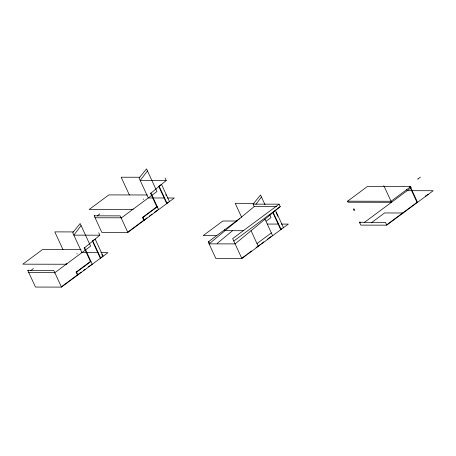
<?xml version="1.0" encoding="UTF-8"?>
<svg xmlns="http://www.w3.org/2000/svg" width="456" height="456" viewBox="0 0 456 456"><rect width="100%" height="100%" fill="white"/><g stroke="black" fill="none" stroke-linecap="round" stroke-linejoin="round"><path stroke-width="0.68" d="M81.088 225.583L73.838 235.148L99.858 235.188L98.73 232.742M147.453 170.915L140.203 180.479L166.223 180.519L165.095 178.074M255.924 204.322L261.47 197.009M276.724 206.608L254.214 206.568L253.086 204.128L260.536 194.991L265.039 204.733M30.826 270.687L33.413 268.55M97.191 216.019L99.773 213.881M92.386 241.002L95.167 239.064L103.107 256.249L100.257 258.039L92.386 241.002L92.819 241.007L100.691 258.039L100.257 258.039M158.751 186.339L159.184 186.339L167.056 203.37L166.622 203.37L158.751 186.339L161.532 184.401L169.472 201.58L169.034 201.58M76.608 272.118L77.908 274.928L77.389 274.928L76.089 272.118L76.608 272.118L90.966 261.476L90.442 261.476L84.109 247.768L84.634 247.773L99.858 235.188M157.326 207.93L150.474 193.105L150.993 193.105L166.223 180.519M254.214 206.568L209.087 243.863L235.108 243.903L280.24 206.614L279.106 204.168L253.086 204.128M217.176 243.407L232.566 230.69M167.266 197.989L174.3 198.001L127.851 232.435L101.831 232.389L94.175 215.825L94.757 215.397M100.901 252.658L107.935 252.67L61.486 287.103L35.465 287.058L27.81 270.493L28.392 270.066M131.824 209.578L133.38 209.002M121.21 218.025L156.972 191.514L146.524 168.897L139.074 178.034L148.28 197.961L164.456 197.984M65.464 264.241L67.015 263.671M54.275 273.115L90.607 246.183L80.159 223.565L72.709 232.702L81.915 252.624L98.091 252.652M142.454 217.449L156.807 206.807L157.326 206.807L142.973 217.449L142.454 217.449L143.748 220.259L144.273 220.259L142.973 217.449M127.908 232.001L147.066 217.803M149.272 216.167L152.03 214.12M154.242 212.485L157.554 210.028M166.622 203.37L168.07 202.299M76.089 272.118L90.442 261.476M61.543 286.67L81.254 272.061M83.459 270.425L85.118 269.2M88.43 266.743L92.26 264.286L84.634 247.773M239.742 218.532L208.192 241.919L215.848 258.484L241.868 258.524L288.317 224.095L281.284 224.084M279.106 204.168L232.657 238.602L241.868 258.524M233.791 241.047L280.24 206.614M266.304 221.08L270.989 217.609L269.798 215.032M256.99 243.544L271.343 232.902M241.925 258.096L246.451 254.739M247.585 253.901L251.541 250.965M256.067 247.608L260.53 244.308M261.63 243.487L263.842 241.851M267.153 239.394L271.018 236.527M280.634 229.465L281.073 229.465L273.201 212.428L272.768 212.428L280.634 229.465L281.603 228.747M383.798 185.615L391.505 202.299L348.065 202.23L347.586 201.187L367.268 186.601L410.708 186.669L411.187 187.712L364.464 222.346M406.701 189.645L407.179 190.682L433.2 190.728L386.751 225.156L360.73 225.116L359.431 222.3L360.012 221.872L360.531 222.995M410.708 186.669L391.026 201.261L347.586 201.187M371.264 222.824L384.585 212.952L403.172 212.986M386.808 224.728L417.006 202.344L417.525 202.344L410.172 186.418L409.648 186.418L417.006 202.344M420.432 177.122L417.65 179.06L418.084 179.06M139.929 177.253L121.171 177.219L129.361 194.946M428.372 194.307L425.522 196.097L425.955 196.097M147.425 194.98L108.847 194.911L89.165 209.504L132.605 209.578M143.144 199.158L143.663 199.158M253.946 203.347L235.188 203.313L241.623 217.244M158.107 209.617L158.625 209.617L150.993 193.105M275.11 210.49L275.544 210.49L283.484 227.675L283.051 227.675M94.175 215.825L120.196 215.87L127.851 232.435M95.07 217.768L121.096 217.808M264.491 219.194L265.01 219.194L272.642 235.712L272.124 235.712M237.012 221.029L222.859 221.006L203.182 235.598L216.691 235.621M359.431 222.3L385.451 222.346L386.751 225.156M267.216 224.061L278.468 224.078M243.629 230.707L225.042 230.679L224.614 229.744M73.564 231.922L54.805 231.887L62.996 249.614M257.765 246.354L258.29 246.354L251.062 230.719M81.06 249.649L42.482 249.58L22.8 264.172L66.24 264.246M76.779 253.827L77.303 253.827M27.81 270.493L53.831 270.539L61.486 287.103M28.711 272.437L54.731 272.477M275.994 212.399L277.755 216.218M208.768 241.492L209.652 243.396M165.802 194.581L166.389 195.852M101.791 254.34L102.674 256.249M354.534 210.028L353.976 210.49L353.371 209.19L353.936 208.728L354.534 210.028"/></g></svg>
